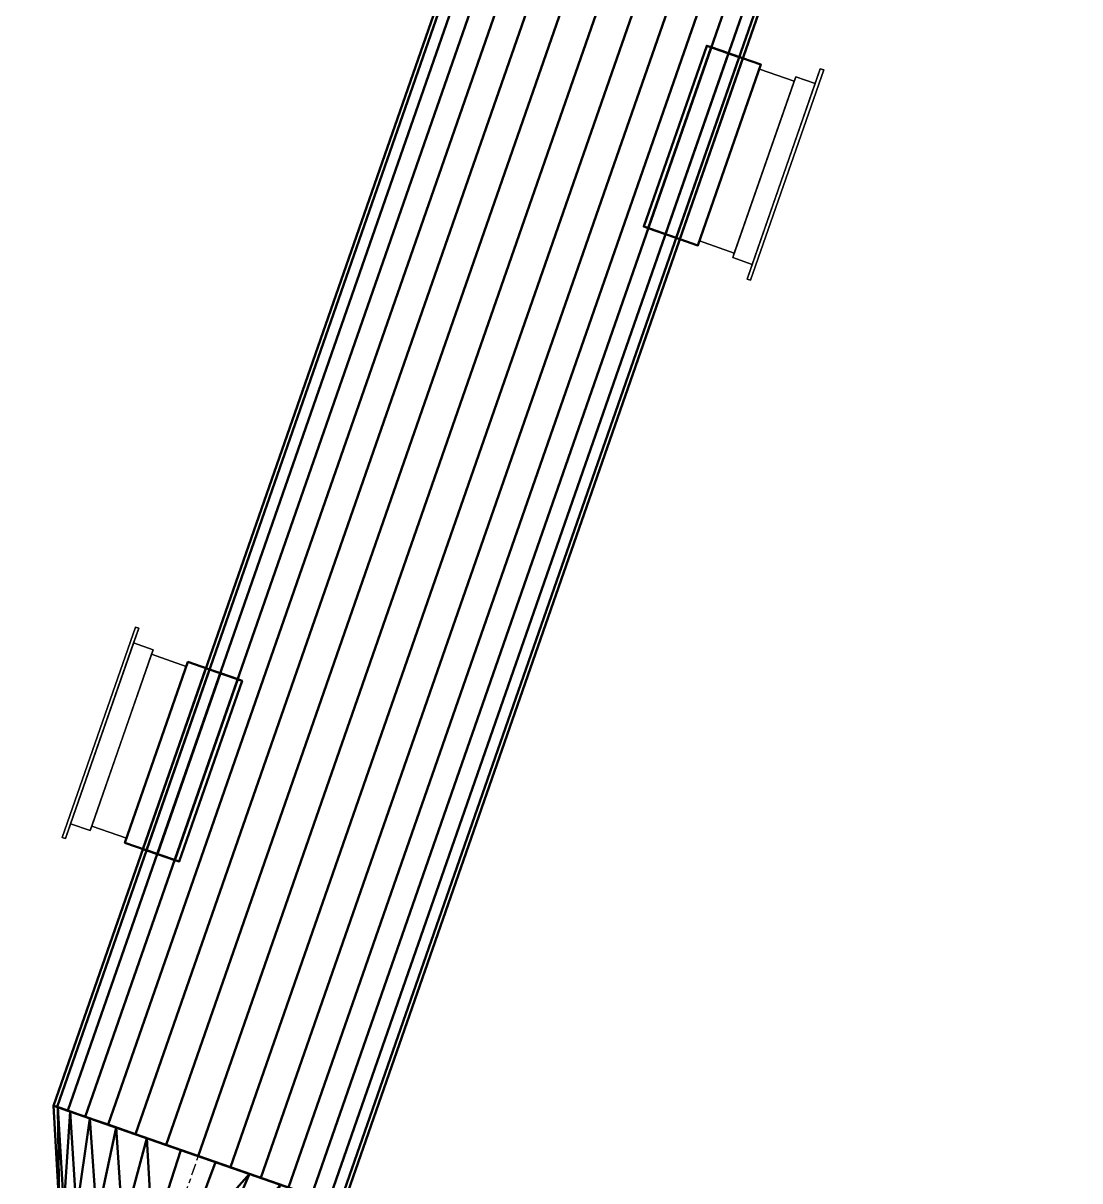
# Model space of a CAD drawing. Header units: inches. Extents: x -1654 to 1344, y -1538 to 36.
# Drawn here: x -289.9 to -234.7, y -1434.3 to -1373.9 of the extents above; entities that cross this region are included whole.
import ezdxf

# ---------------------------------------------------------------- set-up
doc = ezdxf.new("R2010")
doc.units = ezdxf.units.IN
doc.header["$MEASUREMENT"] = 0
doc.linetypes.add('Center', pattern=[1.25, 0.25, -0.1875, 0.625, -0.1875])
for name, color, linetype, lineweight in [('M-HVAC-CDFF', 3, 'Continuous', 30), ('M-HVAC-CDFF-SA', 3, 'Continuous', 30), ('M-HVAC-DUCT', 1, 'Center', 30), ('M-HVAC-DUCT-SA', 1, 'Continuous', 50)]:
    doc.layers.add(name, color=color, linetype=linetype, lineweight=lineweight)

# ---------------------------------------------------------------- blocks, each defined once
blk = doc.blocks.new('Round Transition - Angle - 45 Degree-906458-_3D_')
at = {"layer": 'M-HVAC-DUCT', "color": 8, "linetype": 'Continuous', "lineweight": 50}
mesh = blk.add_polyface(dxfattribs=at)
corners = [(0, -8), (0, -7.768, 1.915), (0, -7.084, 3.718), (0, -5.988, 5.305), (0, -4.545, 6.584), (0, -2.837, 7.48), (0, -0.964, 7.942), (0, 0.964, 7.942), (0, 2.837, 7.48), (0, 4.545, 6.584), (0, 5.988, 5.305), (0, 7.084, 3.718), (0, 7.768, 1.915), (0, 8), (0, 7.768, -1.915), (0, 7.084, -3.718), (0, 5.988, -5.305), (0, 4.545, -6.584), (0, 2.837, -7.48), (0, 0.964, -7.942), (0, -0.964, -7.942), (0, -2.837, -7.48), (0, -4.545, -6.584), (0, -5.988, -5.305), (0, -7.084, -3.718), (0, -7.768, -1.915)]
mesh.append_faces([[corners[k] for k in face] for face in [(10, 8, 9), (17, 15, 16), (25, 23, 24)]], dxfattribs={"vtx0": -1, "color": 8})
mesh.append_faces([[corners[k] for k in face] for face in [(4, 25, 2, 3)]], dxfattribs={"vtx0": -1, "vtx1": -1, "color": 8})
mesh.append_faces([[corners[k] for k in face] for face in [(20, 23, 12)]], dxfattribs={"vtx0": -1, "vtx1": -1, "vtx2": -1, "color": 8})
mesh.append_faces([[corners[k] for k in face] for face in [(25, 8, 12, 23)]], dxfattribs={"vtx0": -1, "vtx1": -1, "vtx2": -1, "vtx3": -1, "color": 8})
mesh.append_faces([[corners[k] for k in face] for face in [(20, 12, 17, 18)]], dxfattribs={"vtx0": -1, "vtx1": -1, "vtx3": -1, "color": 8})
mesh.append_faces([[corners[k] for k in face] for face in [(25, 4, 5)]], dxfattribs={"vtx0": -1, "vtx2": -1, "color": 8})
mesh.append_faces([[corners[k] for k in face] for face in [(5, 7, 8, 25), (12, 14, 15, 17)]], dxfattribs={"vtx0": -1, "vtx2": -1, "vtx3": -1, "color": 8})
mesh.append_faces([[corners[k] for k in face] for face in [(22, 23, 20, 21)]], dxfattribs={"vtx1": -1, "color": 8})
mesh.append_faces([[corners[k] for k in face] for face in [(5, 6, 7), (18, 19, 20), (12, 13, 14)]], dxfattribs={"vtx2": -1, "color": 8})
mesh.append_faces([[corners[k] for k in face] for face in [(10, 11, 12, 8)]], dxfattribs={"vtx2": -1, "vtx3": -1, "color": 8})
mesh.append_faces([[corners[k] for k in face] for face in [(25, 0, 1, 2)]], dxfattribs={"vtx3": -1, "color": 8})
mesh = blk.add_polyface(dxfattribs=at)
corners = [(0, -8), (0, -7.768, -1.915), (0, -7.084, -3.718), (0, -5.988, -5.305), (0, -4.545, -6.584), (0, -2.837, -7.48), (0, -0.964, -7.942), (0, 0.964, -7.942), (0, 2.837, -7.48), (0, 4.545, -6.584), (0, 5.988, -5.305), (0, 7.084, -3.718), (0, 7.768, -1.915), (0, 8), (4.828, 6), (4.828, 5.757, -1.69), (4.828, 5.048, -3.244), (4.828, 3.929, -4.534), (4.828, 2.492, -5.458), (4.828, 0.854, -5.939), (4.828, -0.854, -5.939), (4.828, -2.492, -5.458), (4.828, -3.929, -4.534), (4.828, -5.048, -3.244), (4.828, -5.757, -1.69), (4.828, -6)]
mesh.append_faces([[corners[k] for k in face] for face in [(10, 17, 9), (21, 5, 20), (22, 4, 21), (23, 3, 22), (3, 23, 2), (4, 22, 3)]], dxfattribs={"vtx0": -1, "vtx1": -1, "color": 8})
mesh.append_faces([[corners[k] for k in face] for face in [(15, 11, 12), (2, 23, 24), (1, 24, 25)]], dxfattribs={"vtx0": -1, "vtx2": -1, "color": 8})
mesh.append_faces([[corners[k] for k in face] for face in [(0, 1, 25)]], dxfattribs={"vtx1": -1, "color": 8})
mesh.append_faces([[corners[k] for k in face] for face in [(15, 16, 11), (14, 15, 12), (18, 19, 8), (17, 18, 9), (16, 17, 10), (8, 9, 18), (10, 11, 16), (7, 8, 19), (5, 6, 20), (4, 5, 21), (1, 2, 24)]], dxfattribs={"vtx1": -1, "vtx2": -1, "color": 8})
mesh.append_faces([[corners[k] for k in face] for face in [(6, 7, 19, 20)]], dxfattribs={"vtx1": -1, "vtx3": -1, "color": 8})
mesh.append_faces([[corners[k] for k in face] for face in [(12, 13, 14)]], dxfattribs={"vtx2": -1, "color": 8})
mesh = blk.add_polyface(dxfattribs=at)
corners = [(0, 8), (0, 7.768, 1.915), (0, 7.084, 3.718), (0, 5.988, 5.305), (0, 4.545, 6.584), (0, 2.837, 7.48), (0, 0.964, 7.942), (0, -0.964, 7.942), (0, -2.837, 7.48), (0, -4.545, 6.584), (0, -5.988, 5.305), (0, -7.084, 3.718), (0, -7.768, 1.915), (0, -8), (4.828, -6), (4.828, -5.757, 1.69), (4.828, -5.048, 3.244), (4.828, -3.929, 4.534), (4.828, -2.492, 5.458), (4.828, -0.854, 5.939), (4.828, 0.854, 5.939), (4.828, 2.492, 5.458), (4.828, 3.929, 4.534), (4.828, 5.048, 3.244), (4.828, 5.757, 1.69), (4.828, 6)]
mesh.append_faces([[corners[k] for k in face] for face in [(10, 17, 9), (21, 5, 20), (22, 4, 21), (23, 3, 22), (3, 23, 2), (4, 22, 3)]], dxfattribs={"vtx0": -1, "vtx1": -1, "color": 8})
mesh.append_faces([[corners[k] for k in face] for face in [(15, 11, 12), (2, 23, 24), (1, 24, 25)]], dxfattribs={"vtx0": -1, "vtx2": -1, "color": 8})
mesh.append_faces([[corners[k] for k in face] for face in [(0, 1, 25)]], dxfattribs={"vtx1": -1, "color": 8})
mesh.append_faces([[corners[k] for k in face] for face in [(15, 16, 11), (14, 15, 12), (18, 19, 8), (17, 18, 9), (16, 17, 10), (8, 9, 18), (10, 11, 16), (7, 8, 19), (5, 6, 20), (4, 5, 21), (1, 2, 24)]], dxfattribs={"vtx1": -1, "vtx2": -1, "color": 8})
mesh.append_faces([[corners[k] for k in face] for face in [(6, 7, 19, 20)]], dxfattribs={"vtx1": -1, "vtx3": -1, "color": 8})
mesh.append_faces([[corners[k] for k in face] for face in [(12, 13, 14)]], dxfattribs={"vtx2": -1, "color": 8})
mesh = blk.add_polyface(dxfattribs=at)
corners = [(4.828, -6), (4.828, -5.757, -1.69), (4.828, -5.048, -3.244), (4.828, -3.929, -4.534), (4.828, -2.492, -5.458), (4.828, -0.854, -5.939), (4.828, 0.854, -5.939), (4.828, 2.492, -5.458), (4.828, 3.929, -4.534), (4.828, 5.048, -3.244), (4.828, 5.757, -1.69), (4.828, 6), (4.828, 5.757, 1.69), (4.828, 5.048, 3.244), (4.828, 3.929, 4.534), (4.828, 2.492, 5.458), (4.828, 0.854, 5.939), (4.828, -0.854, 5.939), (4.828, -2.492, 5.458), (4.828, -3.929, 4.534), (4.828, -5.048, 3.244), (4.828, -5.757, 1.69)]
mesh.append_faces([[corners[k] for k in face] for face in [(0, 19, 20, 21)]], dxfattribs={"vtx0": -1, "color": 8})
mesh.append_faces([[corners[k] for k in face] for face in [(11, 4, 5, 6), (11, 6, 7, 8)]], dxfattribs={"vtx0": -1, "vtx3": -1, "color": 8})
mesh.append_faces([[corners[k] for k in face] for face in [(16, 17, 0, 13), (0, 1, 4, 11)]], dxfattribs={"vtx1": -1, "vtx2": -1, "vtx3": -1, "color": 8})
mesh.append_faces([[corners[k] for k in face] for face in [(14, 15, 16, 13), (2, 3, 4, 1), (9, 10, 11, 8)]], dxfattribs={"vtx2": -1, "color": 8})
mesh.append_faces([[corners[k] for k in face] for face in [(17, 18, 19, 0), (11, 12, 13, 0)]], dxfattribs={"vtx2": -1, "vtx3": -1, "color": 8})
blk = doc.blocks.new('Supply Diffuser - Sidewall - 10 x 10-949890-_3D_')
at = {"layer": 'M-HVAC-CDFF'}
mesh = blk.add_polyface(dxfattribs=at)
corners = [(-4.75, 3, 4.75), (4.75, 3, 4.75), (4.75, 3, -4.75), (-4.75, 3, -4.75)]
mesh.append_faces([[corners[k] for k in face] for face in [(2, 3, 0, 1)]])
mesh = blk.add_polyface(dxfattribs=at)
corners = [(-4.75, 3, 4.75), (-4.75, 3, -4.75), (-4.75, 1.078125, -4.75), (-4.75, 1.078125, 4.75)]
mesh.append_faces([[corners[k] for k in face] for face in [(2, 3, 0, 1)]])
mesh = blk.add_polyface(dxfattribs=at)
corners = [(-4.75, 3, -4.75), (4.75, 3, -4.75), (4.75, 1.078125, -4.75), (-4.75, 1.078125, -4.75)]
mesh.append_faces([[corners[k] for k in face] for face in [(2, 3, 0, 1)]])
mesh = blk.add_polyface(dxfattribs=at)
corners = [(4.75, 3, 4.75), (-4.75, 3, 4.75), (-4.75, 1.078125, 4.75), (4.75, 1.078125, 4.75)]
mesh.append_faces([[corners[k] for k in face] for face in [(2, 3, 0, 1)]])
mesh = blk.add_polyface(dxfattribs=at)
corners = [(4.75, 3, -4.75), (4.75, 3, 4.75), (4.75, 1.078125, 4.75), (4.75, 1.078125, -4.75)]
mesh.append_faces([[corners[k] for k in face] for face in [(2, 3, 0, 1)]])
mesh = blk.add_polyface(dxfattribs=at)
corners = [(-5, 1.078125, 5), (5, 1.078125, 5), (5, 1.078125, -5), (-5, 1.078125, -5), (-4.75, 1.078125, 4.75), (-4.75, 1.078125, -4.75), (4.75, 1.078125, -4.75), (4.75, 1.078125, 4.75)]
mesh.append_faces([[corners[k] for k in face] for face in [(3, 5, 6, 2), (2, 6, 7, 1)]], dxfattribs={"vtx0": -1, "vtx2": -1})
mesh.append_faces([[corners[k] for k in face] for face in [(4, 5, 3, 0), (7, 4, 0, 1)]], dxfattribs={"vtx1": -1, "vtx3": -1})
mesh = blk.add_polyface(dxfattribs=at)
corners = [(-5, 1.078125, 5), (-5, 1.078125, -5), (-5, 0, -5), (-5, 0, 5)]
mesh.append_faces([[corners[k] for k in face] for face in [(2, 3, 0, 1)]])
mesh = blk.add_polyface(dxfattribs=at)
corners = [(-5, 1.078125, -5), (5, 1.078125, -5), (5, 0, -5), (-5, 0, -5)]
mesh.append_faces([[corners[k] for k in face] for face in [(2, 3, 0, 1)]])
mesh = blk.add_polyface(dxfattribs=at)
corners = [(5, 1.078125, 5), (-5, 1.078125, 5), (-5, 0, 5), (5, 0, 5)]
mesh.append_faces([[corners[k] for k in face] for face in [(2, 3, 0, 1)]])
mesh = blk.add_polyface(dxfattribs=at)
corners = [(5, 1.078125, -5), (5, 1.078125, 5), (5, 0, 5), (5, 0, -5)]
mesh.append_faces([[corners[k] for k in face] for face in [(2, 3, 0, 1)]])
mesh = blk.add_polyface(dxfattribs=at)
corners = [(5.8125, 0, 5.8125), (5.8125, 0, -5.8125), (-5.8125, 0, -5.8125), (-5.8125, 0, 5.8125), (-5, 0, 5), (-5, 0, -5), (5, 0, -5), (5, 0, 5)]
mesh.append_faces([[corners[k] for k in face] for face in [(3, 4, 5, 2), (2, 5, 6, 1)]], dxfattribs={"vtx0": -1, "vtx2": -1})
mesh.append_faces([[corners[k] for k in face] for face in [(7, 4, 3, 0), (6, 7, 0, 1)]], dxfattribs={"vtx1": -1, "vtx3": -1})
mesh = blk.add_polyface(dxfattribs=at)
corners = [(-5.8125, -0.1875, 5.8125), (5.8125, -0.1875, 5.8125), (5.8125, 0, 5.8125), (-5.8125, 0, 5.8125)]
mesh.append_faces([[corners[k] for k in face] for face in [(0, 1, 2, 3)]])
mesh = blk.add_polyface(dxfattribs=at)
corners = [(-5.8125, -0.1875, -5.8125), (-5.8125, -0.1875, 5.8125), (-5.8125, 0, 5.8125), (-5.8125, 0, -5.8125)]
mesh.append_faces([[corners[k] for k in face] for face in [(0, 1, 2, 3)]])
mesh = blk.add_polyface(dxfattribs=at)
corners = [(5.8125, -0.1875, -5.8125), (-5.8125, -0.1875, -5.8125), (-5.8125, 0, -5.8125), (5.8125, 0, -5.8125)]
mesh.append_faces([[corners[k] for k in face] for face in [(0, 1, 2, 3)]])
mesh = blk.add_polyface(dxfattribs=at)
corners = [(5.8125, -0.1875, 5.8125), (-5.8125, -0.1875, 5.8125), (-5.8125, -0.1875, -5.8125), (5.8125, -0.1875, -5.8125)]
mesh.append_faces([[corners[k] for k in face] for face in [(3, 0, 1, 2)]])
mesh = blk.add_polyface(dxfattribs=at)
corners = [(5.8125, -0.1875, 5.8125), (5.8125, -0.1875, -5.8125), (5.8125, 0, -5.8125), (5.8125, 0, 5.8125)]
mesh.append_faces([[corners[k] for k in face] for face in [(0, 1, 2, 3)]])
blk = doc.blocks.new('Rectangular Takeoff - Standard-913339-_3D_')
at = {"layer": 'M-HVAC-DUCT', "color": 8, "linetype": 'Continuous', "lineweight": 50}
mesh = blk.add_polyface(dxfattribs=at)
corners = [(-1.995, -5, 5), (-1.995, 5, 5), (-1.995, 5, -5), (-1.995, -5, -5)]
mesh.append_faces([[corners[k] for k in face] for face in [(1, 2, 3, 0)]], dxfattribs={"color": 8})
mesh = blk.add_polyface(dxfattribs=at)
corners = [(-1.995, 5, -5), (1, 5, -5), (1, -5, -5), (-1.995, -5, -5)]
mesh.append_faces([[corners[k] for k in face] for face in [(2, 3, 0, 1)]], dxfattribs={"color": 8})
mesh = blk.add_polyface(dxfattribs=at)
corners = [(-1.995, 5, 5), (1, 5, 5), (1, 5, -5), (-1.995, 5, -5)]
mesh.append_faces([[corners[k] for k in face] for face in [(2, 3, 0, 1)]], dxfattribs={"color": 8})
mesh = blk.add_polyface(dxfattribs=at)
corners = [(1, -5, 5), (1, 5, 5), (-1.995, 5, 5), (-1.995, -5, 5)]
mesh.append_faces([[corners[k] for k in face] for face in [(2, 3, 0, 1)]], dxfattribs={"color": 8})
mesh = blk.add_polyface(dxfattribs=at)
corners = [(1, -5, 5), (1, -5, -5), (1, 5, -5), (1, 5, 5)]
mesh.append_faces([[corners[k] for k in face] for face in [(3, 0, 1, 2)]], dxfattribs={"color": 8})
mesh = blk.add_polyface(dxfattribs=at)
corners = [(-1.995, -5, -5), (1, -5, -5), (1, -5, 5), (-1.995, -5, 5)]
mesh.append_faces([[corners[k] for k in face] for face in [(3, 0, 1, 2)]], dxfattribs={"color": 8})
blk = doc.blocks.new('Rectangular Takeoff - Standard-913338-_3D_')
at = {"layer": 'M-HVAC-DUCT', "color": 8, "linetype": 'Continuous', "lineweight": 50}
mesh = blk.add_polyface(dxfattribs=at)
corners = [(-1.995, 5, 5), (-1.995, 5, -5), (-1.995, -5, -5), (-1.995, -5, 5)]
mesh.append_faces([[corners[k] for k in face] for face in [(1, 2, 3, 0)]], dxfattribs={"color": 8})
mesh = blk.add_polyface(dxfattribs=at)
corners = [(-1.995, 5, -5), (-1.995, 5, 5), (1, 5, 5), (1, 5, -5)]
mesh.append_faces([[corners[k] for k in face] for face in [(3, 0, 1, 2)]], dxfattribs={"color": 8})
mesh = blk.add_polyface(dxfattribs=at)
corners = [(-1.995, -5, -5), (-1.995, 5, -5), (1, 5, -5), (1, -5, -5)]
mesh.append_faces([[corners[k] for k in face] for face in [(0, 1, 2, 3)]], dxfattribs={"color": 8})
mesh = blk.add_polyface(dxfattribs=at)
corners = [(1, 5, 5), (-1.995, 5, 5), (-1.995, -5, 5), (1, -5, 5)]
mesh.append_faces([[corners[k] for k in face] for face in [(0, 1, 2, 3)]], dxfattribs={"color": 8})
mesh = blk.add_polyface(dxfattribs=at)
corners = [(1, 5, 5), (1, -5, 5), (1, -5, -5), (1, 5, -5)]
mesh.append_faces([[corners[k] for k in face] for face in [(3, 0, 1, 2)]], dxfattribs={"color": 8})
mesh = blk.add_polyface(dxfattribs=at)
corners = [(-1.995, -5, 5), (-1.995, -5, -5), (1, -5, -5), (1, -5, 5)]
mesh.append_faces([[corners[k] for k in face] for face in [(0, 1, 2, 3)]], dxfattribs={"color": 8})

msp = doc.modelspace()

# ---------------------------------------------------------------- linework, layer by layer
at = {"layer": 'M-HVAC-DUCT', "color": 5}
for p, q in [((-242.282, -1322.549, 1332), (-280.769, -1433.005, 1332)), ((-242.282, -1322.549, 1332), (-280.769, -1433.005, 1332)), ((-280.769, -1433.005, 1332), (-282.357, -1437.565, 1332))]:
    msp.add_line(p, q, dxfattribs=at)

# ---------------------------------------------------------------- block references
at = {"layer": 'M-HVAC-CDFF-SA'}
for p, rotation in [((-250.194, -1381.725, 1332), 70.79013128408327), ((-285.787, -1410.936, 1332), 250.7901312840827)]:
    msp.add_blockref('Supply Diffuser - Sidewall - 10 x 10-949890-_3D_', p, dxfattribs=dict(at, rotation=rotation))
at = {"layer": 'M-HVAC-DUCT-SA', "color": 8, "extrusion": (0, 0, -1)}
for name, p, rotation in [('Rectangular Takeoff - Standard-913339-_3D_', (253.971, -1380.409, -1332), 199.2098687159163), ('Rectangular Takeoff - Standard-913338-_3D_', (282.01, -1412.252, -1332), 19.20986871592093)]:
    msp.add_blockref(name, p, dxfattribs=dict(at, rotation=rotation))
at = {"layer": 'M-HVAC-DUCT-SA', "color": 8, "rotation": 250.7901312840832}
msp.add_blockref('Round Transition - Angle - 45 Degree-906458-_3D_', (-280.769, -1433.005, 1332), dxfattribs=at)

# ---------------------------------------------------------------- meshes
at = {"layer": 'M-HVAC-DUCT-SA', "color": 8}
mesh = msp.add_polyface(dxfattribs=at)
corners = [(-242.282, -1322.549, 1340), (-243.964, -1321.963, 1339.799), (-245.56, -1321.407, 1339.208), (-246.993, -1320.908, 1338.255), (-248.189, -1320.491, 1336.988), (-249.089, -1320.177, 1335.471), (-249.648, -1319.983, 1333.78), (-249.837, -1319.917, 1332), (-288.323, -1430.373, 1332), (-288.134, -1430.439, 1333.78), (-287.575, -1430.633, 1335.471), (-286.675, -1430.947, 1336.988), (-285.479, -1431.364, 1338.255), (-284.046, -1431.863, 1339.208), (-282.45, -1432.419, 1339.799), (-280.769, -1433.005, 1340)]
mesh.append_faces([[corners[k] for k in face] for face in [(9, 10, 5, 6), (10, 11, 4, 5), (3, 4, 11, 12), (12, 13, 2, 3), (13, 14, 1, 2)]], dxfattribs={"vtx1": -1, "vtx3": -1, "color": 8})
mesh.append_faces([[corners[k] for k in face] for face in [(7, 8, 9, 6)]], dxfattribs={"vtx2": -1, "color": 8})
mesh.append_faces([[corners[k] for k in face] for face in [(14, 15, 0, 1)]], dxfattribs={"vtx3": -1, "color": 8})
mesh = msp.add_polyface(dxfattribs=at)
corners = [(-249.837, -1319.917, 1332), (-249.648, -1319.983, 1330.22), (-249.089, -1320.177, 1328.529), (-248.189, -1320.491, 1327.012), (-246.993, -1320.908, 1325.745), (-245.56, -1321.407, 1324.792), (-243.964, -1321.963, 1324.201), (-242.282, -1322.549, 1324), (-280.769, -1433.005, 1324), (-282.45, -1432.419, 1324.201), (-284.046, -1431.863, 1324.792), (-285.479, -1431.364, 1325.745), (-286.675, -1430.947, 1327.012), (-287.575, -1430.633, 1328.529), (-288.134, -1430.439, 1330.22), (-288.323, -1430.373, 1332)]
mesh.append_faces([[corners[k] for k in face] for face in [(8, 9, 6, 7)]], dxfattribs={"vtx1": -1, "color": 8})
mesh.append_faces([[corners[k] for k in face] for face in [(9, 10, 5, 6), (10, 11, 4, 5), (3, 4, 11, 12), (12, 13, 2, 3), (13, 14, 1, 2)]], dxfattribs={"vtx1": -1, "vtx3": -1, "color": 8})
mesh.append_faces([[corners[k] for k in face] for face in [(14, 15, 0, 1)]], dxfattribs={"vtx3": -1, "color": 8})
mesh = msp.add_polyface(dxfattribs=at)
corners = [(-234.728, -1325.181, 1332), (-234.917, -1325.115, 1333.78), (-235.476, -1324.921, 1335.471), (-236.376, -1324.607, 1336.988), (-237.572, -1324.19, 1338.255), (-239.005, -1323.691, 1339.208), (-240.601, -1323.135, 1339.799), (-242.282, -1322.549, 1340), (-280.769, -1433.005, 1340), (-279.088, -1433.591, 1339.799), (-277.491, -1434.147, 1339.208), (-276.058, -1434.646, 1338.255), (-274.862, -1435.063, 1336.988), (-273.962, -1435.377, 1335.471), (-273.404, -1435.571, 1333.78), (-273.214, -1435.637, 1332)]
mesh.append_faces([[corners[k] for k in face] for face in [(8, 9, 6, 7)]], dxfattribs={"vtx1": -1, "color": 8})
mesh.append_faces([[corners[k] for k in face] for face in [(9, 10, 5, 6), (10, 11, 4, 5), (3, 4, 11, 12), (12, 13, 2, 3), (13, 14, 1, 2)]], dxfattribs={"vtx1": -1, "vtx3": -1, "color": 8})
mesh.append_faces([[corners[k] for k in face] for face in [(14, 15, 0, 1)]], dxfattribs={"vtx3": -1, "color": 8})
mesh = msp.add_polyface(dxfattribs=at)
corners = [(-242.282, -1322.549, 1324), (-240.601, -1323.135, 1324.201), (-239.005, -1323.691, 1324.792), (-237.572, -1324.19, 1325.745), (-236.376, -1324.607, 1327.012), (-235.476, -1324.921, 1328.529), (-234.917, -1325.115, 1330.22), (-234.728, -1325.181, 1332), (-273.214, -1435.637, 1332), (-273.404, -1435.571, 1330.22), (-273.962, -1435.377, 1328.529), (-274.862, -1435.063, 1327.012), (-276.058, -1434.646, 1325.745), (-277.491, -1434.147, 1324.792), (-279.088, -1433.591, 1324.201), (-280.769, -1433.005, 1324)]
mesh.append_faces([[corners[k] for k in face] for face in [(8, 9, 6, 7)]], dxfattribs={"vtx1": -1, "color": 8})
mesh.append_faces([[corners[k] for k in face] for face in [(9, 10, 5, 6), (10, 11, 4, 5), (3, 4, 11, 12), (12, 13, 2, 3), (13, 14, 1, 2)]], dxfattribs={"vtx1": -1, "vtx3": -1, "color": 8})
mesh.append_faces([[corners[k] for k in face] for face in [(14, 15, 0, 1)]], dxfattribs={"vtx3": -1, "color": 8})
mesh = msp.add_polyface(dxfattribs=at)
corners = [(-254.21, -1375.031, 1327), (-257.5, -1384.474, 1327), (-257.5, -1384.474, 1337), (-254.21, -1375.031, 1337)]
mesh.append_faces([[corners[k] for k in face] for face in [(1, 2, 3, 0)]], dxfattribs={"color": 8})
mesh = msp.add_polyface(dxfattribs=at)
corners = [(-254.21, -1375.031, 1337), (-257.5, -1384.474, 1337), (-257.273, -1384.553, 1337), (-253.983, -1375.11, 1337)]
mesh.append_faces([[corners[k] for k in face] for face in [(3, 0, 1, 2)]], dxfattribs={"color": 8})
mesh = msp.add_polyface(dxfattribs=at)
corners = [(-257.5, -1384.474, 1327), (-254.21, -1375.031, 1327), (-253.983, -1375.11, 1327), (-257.273, -1384.553, 1327)]
mesh.append_faces([[corners[k] for k in face] for face in [(3, 0, 1, 2)]], dxfattribs={"color": 8})
mesh = msp.add_polyface(dxfattribs=at)
corners = [(-255.616, -1385.131, 1332), (-252.326, -1375.688, 1332), (-252.516, -1375.621, 1333.785), (-253.078, -1375.425, 1335.48), (-253.983, -1375.11, 1337), (-257.273, -1384.553, 1337), (-256.369, -1384.869, 1335.48), (-255.807, -1385.064, 1333.785)]
mesh.append_faces([[corners[k] for k in face] for face in [(5, 6, 3, 4)]], dxfattribs={"vtx1": -1, "color": 8})
mesh.append_faces([[corners[k] for k in face] for face in [(2, 3, 6, 7)]], dxfattribs={"vtx1": -1, "vtx3": -1, "color": 8})
mesh.append_faces([[corners[k] for k in face] for face in [(7, 0, 1, 2)]], dxfattribs={"vtx3": -1, "color": 8})
mesh = msp.add_polyface(dxfattribs=at)
corners = [(-252.326, -1375.688, 1332), (-255.616, -1385.131, 1332), (-255.807, -1385.064, 1330.215), (-256.369, -1384.869, 1328.52), (-257.273, -1384.553, 1327), (-253.983, -1375.11, 1327), (-253.078, -1375.425, 1328.52), (-252.516, -1375.621, 1330.215)]
mesh.append_faces([[corners[k] for k in face] for face in [(1, 2, 7, 0)]], dxfattribs={"vtx1": -1, "color": 8})
mesh.append_faces([[corners[k] for k in face] for face in [(6, 7, 2, 3)]], dxfattribs={"vtx1": -1, "vtx3": -1, "color": 8})
mesh.append_faces([[corners[k] for k in face] for face in [(3, 4, 5, 6)]], dxfattribs={"vtx3": -1, "color": 8})
mesh = msp.add_polyface(dxfattribs=at)
corners = [(-254.21, -1375.031, 1327), (-254.21, -1375.031, 1337), (-253.983, -1375.11, 1337), (-253.078, -1375.425, 1335.48), (-252.516, -1375.621, 1333.785), (-252.326, -1375.688, 1332), (-252.516, -1375.621, 1330.215), (-253.078, -1375.425, 1328.52), (-253.983, -1375.11, 1327)]
mesh.append_faces([[corners[k] for k in face] for face in [(4, 5, 1)]], dxfattribs={"vtx1": -1, "vtx2": -1, "color": 8})
mesh.append_faces([[corners[k] for k in face] for face in [(0, 1, 5, 6)]], dxfattribs={"vtx1": -1, "vtx3": -1, "color": 8})
mesh.append_faces([[corners[k] for k in face] for face in [(7, 8, 0, 6)]], dxfattribs={"vtx2": -1, "color": 8})
mesh.append_faces([[corners[k] for k in face] for face in [(1, 2, 3, 4)]], dxfattribs={"vtx3": -1, "color": 8})
mesh = msp.add_polyface(dxfattribs=at)
corners = [(-257.5, -1384.474, 1337), (-257.5, -1384.474, 1327), (-257.273, -1384.553, 1327), (-256.369, -1384.869, 1328.52), (-255.807, -1385.064, 1330.215), (-255.616, -1385.131, 1332), (-255.807, -1385.064, 1333.785), (-256.369, -1384.869, 1335.48), (-257.273, -1384.553, 1337)]
mesh.append_faces([[corners[k] for k in face] for face in [(4, 5, 1)]], dxfattribs={"vtx1": -1, "vtx2": -1, "color": 8})
mesh.append_faces([[corners[k] for k in face] for face in [(0, 1, 5, 6)]], dxfattribs={"vtx1": -1, "vtx3": -1, "color": 8})
mesh.append_faces([[corners[k] for k in face] for face in [(7, 8, 0, 6)]], dxfattribs={"vtx2": -1, "color": 8})
mesh.append_faces([[corners[k] for k in face] for face in [(1, 2, 3, 4)]], dxfattribs={"vtx3": -1, "color": 8})
mesh = msp.add_polyface(dxfattribs=at)
corners = [(-280.364, -1407.531, 1332), (-283.655, -1416.974, 1332), (-283.464, -1417.04, 1333.785), (-282.902, -1417.236, 1335.48), (-281.997, -1417.551, 1337), (-278.707, -1408.108, 1337), (-279.612, -1407.793, 1335.48), (-280.174, -1407.597, 1333.785)]
mesh.append_faces([[corners[k] for k in face] for face in [(6, 7, 2, 3)]], dxfattribs={"vtx1": -1, "vtx3": -1, "color": 8})
mesh.append_faces([[corners[k] for k in face] for face in [(0, 1, 2, 7)]], dxfattribs={"vtx2": -1, "color": 8})
mesh.append_faces([[corners[k] for k in face] for face in [(3, 4, 5, 6)]], dxfattribs={"vtx3": -1, "color": 8})
mesh = msp.add_polyface(dxfattribs=at)
corners = [(-283.655, -1416.974, 1332), (-280.364, -1407.531, 1332), (-280.174, -1407.597, 1330.215), (-279.612, -1407.793, 1328.52), (-278.707, -1408.108, 1327), (-281.997, -1417.551, 1327), (-282.902, -1417.236, 1328.52), (-283.464, -1417.04, 1330.215)]
mesh.append_faces([[corners[k] for k in face] for face in [(5, 6, 3, 4)]], dxfattribs={"vtx1": -1, "color": 8})
mesh.append_faces([[corners[k] for k in face] for face in [(2, 3, 6, 7)]], dxfattribs={"vtx1": -1, "vtx3": -1, "color": 8})
mesh.append_faces([[corners[k] for k in face] for face in [(7, 0, 1, 2)]], dxfattribs={"vtx3": -1, "color": 8})
mesh = msp.add_polyface(dxfattribs=at)
corners = [(-278.48, -1408.187, 1337), (-278.48, -1408.187, 1327), (-278.707, -1408.108, 1327), (-279.612, -1407.793, 1328.52), (-280.174, -1407.597, 1330.215), (-280.364, -1407.531, 1332), (-280.174, -1407.597, 1333.785), (-279.612, -1407.793, 1335.48), (-278.707, -1408.108, 1337)]
mesh.append_faces([[corners[k] for k in face] for face in [(5, 0, 1, 4), (0, 5, 6)]], dxfattribs={"vtx0": -1, "vtx2": -1, "color": 8})
mesh.append_faces([[corners[k] for k in face] for face in [(7, 8, 0, 6)]], dxfattribs={"vtx2": -1, "color": 8})
mesh.append_faces([[corners[k] for k in face] for face in [(1, 2, 3, 4)]], dxfattribs={"vtx3": -1, "color": 8})
mesh = msp.add_polyface(dxfattribs=at)
corners = [(-281.771, -1417.63, 1337), (-278.48, -1408.187, 1337), (-278.707, -1408.108, 1337), (-281.997, -1417.551, 1337)]
mesh.append_faces([[corners[k] for k in face] for face in [(3, 0, 1, 2)]], dxfattribs={"color": 8})
mesh = msp.add_polyface(dxfattribs=at)
corners = [(-278.48, -1408.187, 1327), (-281.771, -1417.63, 1327), (-281.997, -1417.551, 1327), (-278.707, -1408.108, 1327)]
mesh.append_faces([[corners[k] for k in face] for face in [(3, 0, 1, 2)]], dxfattribs={"color": 8})
mesh = msp.add_polyface(dxfattribs=at)
corners = [(-278.48, -1408.187, 1327), (-278.48, -1408.187, 1337), (-281.771, -1417.63, 1337), (-281.771, -1417.63, 1327)]
mesh.append_faces([[corners[k] for k in face] for face in [(1, 2, 3, 0)]], dxfattribs={"color": 8})
mesh = msp.add_polyface(dxfattribs=at)
corners = [(-281.771, -1417.63, 1327), (-281.771, -1417.63, 1337), (-281.997, -1417.551, 1337), (-282.902, -1417.236, 1335.48), (-283.464, -1417.04, 1333.785), (-283.655, -1416.974, 1332), (-283.464, -1417.04, 1330.215), (-282.902, -1417.236, 1328.52), (-281.997, -1417.551, 1327)]
mesh.append_faces([[corners[k] for k in face] for face in [(5, 0, 1, 4), (0, 5, 6)]], dxfattribs={"vtx0": -1, "vtx2": -1, "color": 8})
mesh.append_faces([[corners[k] for k in face] for face in [(7, 8, 0, 6)]], dxfattribs={"vtx2": -1, "color": 8})
mesh.append_faces([[corners[k] for k in face] for face in [(1, 2, 3, 4)]], dxfattribs={"vtx3": -1, "color": 8})
mesh = msp.add_polyface(dxfattribs=at)
corners = [(-288.323, -1430.373, 1332), (-288.134, -1430.439, 1330.22), (-287.575, -1430.633, 1328.529), (-286.675, -1430.947, 1327.012), (-285.479, -1431.364, 1325.745), (-284.046, -1431.863, 1324.792), (-282.45, -1432.419, 1324.201), (-280.769, -1433.005, 1324), (-279.088, -1433.591, 1324.201), (-277.491, -1434.147, 1324.792), (-276.058, -1434.646, 1325.745), (-274.862, -1435.063, 1327.012), (-273.962, -1435.377, 1328.529), (-273.404, -1435.571, 1330.22), (-273.214, -1435.637, 1332), (-273.404, -1435.571, 1333.78), (-273.962, -1435.377, 1335.471), (-274.862, -1435.063, 1336.988), (-276.058, -1434.646, 1338.255), (-277.491, -1434.147, 1339.208), (-279.088, -1433.591, 1339.799), (-280.769, -1433.005, 1340), (-282.45, -1432.419, 1339.799), (-284.046, -1431.863, 1339.208), (-285.479, -1431.364, 1338.255), (-286.675, -1430.947, 1336.988), (-287.575, -1430.633, 1335.471), (-288.134, -1430.439, 1333.78)]
mesh.append_faces([[corners[k] for k in face] for face in [(3, 0, 1, 2), (11, 8, 9, 10), (8, 6, 7)]], dxfattribs={"vtx0": -1, "color": 8})
mesh.append_faces([[corners[k] for k in face] for face in [(22, 25, 20, 21)]], dxfattribs={"vtx0": -1, "vtx1": -1, "color": 8})
mesh.append_faces([[corners[k] for k in face] for face in [(25, 0, 3, 20), (11, 3, 6, 8), (20, 3, 11, 14)]], dxfattribs={"vtx0": -1, "vtx1": -1, "vtx2": -1, "vtx3": -1, "color": 8})
mesh.append_faces([[corners[k] for k in face] for face in [(16, 18, 19, 20)]], dxfattribs={"vtx0": -1, "vtx3": -1, "color": 8})
mesh.append_faces([[corners[k] for k in face] for face in [(5, 6, 3, 4), (17, 18, 16)]], dxfattribs={"vtx1": -1, "color": 8})
mesh.append_faces([[corners[k] for k in face] for face in [(15, 16, 20, 14)]], dxfattribs={"vtx1": -1, "vtx2": -1, "color": 8})
mesh.append_faces([[corners[k] for k in face] for face in [(23, 24, 25, 22)]], dxfattribs={"vtx2": -1, "color": 8})
mesh.append_faces([[corners[k] for k in face] for face in [(25, 26, 27, 0), (11, 12, 13, 14)]], dxfattribs={"vtx3": -1, "color": 8})

doc.saveas('drawing.dxf')
